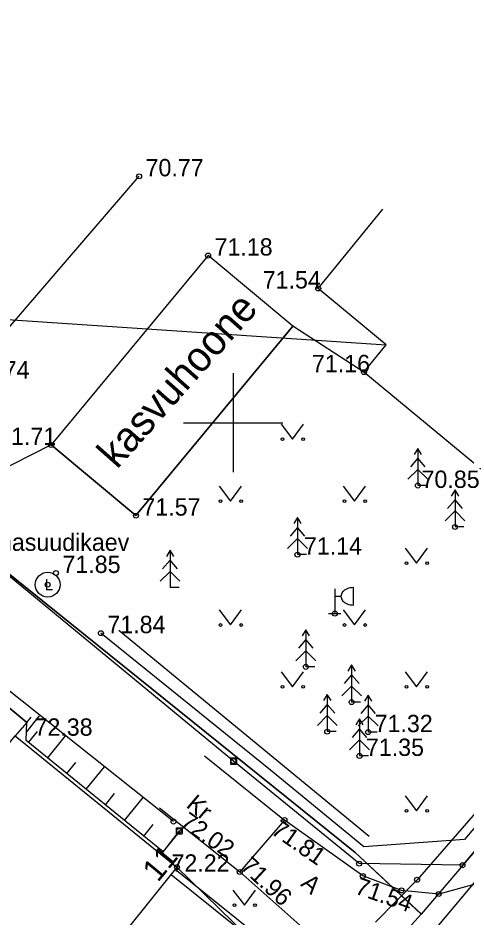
# Model space of a CAD drawing. Extents: x 640152 to 644427, y 6454078 to 6458531.
# Drawn here: x 641141.32 to 641159.39, y 6454580.05 to 6454616.34 of the extents above; entities that cross this region are included whole.
import ezdxf

# ---------------------------------------------------------------- set-up
doc = ezdxf.new("R2010")
doc.units = 0
for name, color, linetype in [('AED', 7, 'Continuous'), ('HALJASTUS', 7, 'Continuous'), ('HOONE', 7, 'Continuous'), ('KAEV', 7, 'Continuous'), ('KORGUS', 7, 'Continuous'), ('KTRASS', 7, 'Continuous'), ('MOOTMPUNKT', 7, 'Continuous'), ('MOOTPIIR', 7, 'Continuous'), ('PIIR', 7, 'Continuous'), ('POST', 7, 'Continuous'), ('PUU', 7, 'Continuous'), ('RAJATIS', 7, 'Continuous'), ('RELJEEF', 7, 'Continuous'), ('SITRASS', 7, 'Continuous'), ('TEE', 7, 'Continuous'), ('VORK', 7, 'Continuous'), ('VTRASS', 7, 'Continuous')]:
    doc.layers.add(name, color=color, linetype=linetype)

msp = doc.modelspace()

# ---------------------------------------------------------------- linework, layer by layer
at = {"layer": 'AED'}
for p, q in [((641155.477, 6454583.297), (641145.394, 6454591.617)), ((641149.885, 6454586.469), (641149.885, 6454586.219)), ((641149.885, 6454586.469), (641150.135, 6454586.469)), ((641149.885, 6454586.219), (641150.135, 6454586.219)), ((641150.135, 6454586.469), (641150.135, 6454586.219)), ((641147.698, 6454583.653), (641147.698, 6454583.403)), ((641147.698, 6454583.653), (641147.948, 6454583.653)), ((641147.948, 6454583.653), (641147.948, 6454583.403)), ((641147.698, 6454583.403), (641147.948, 6454583.403))]:
    msp.add_line(p, q, dxfattribs=at)
for points in [[(641172.633, 6454597.856), (641168.91, 6454593.525), (641164.838, 6454588.692), (641159.247, 6454582.139), (641155.078, 6454582.203), (641150.01, 6454586.344), (641136.093, 6454597.822)], [(641147.823, 6454583.528), (641147.091, 6454582.585)], [(641147.494, 6454581.767), (641154.257, 6454576.333), (641154.467, 6454576.491), (641147.653, 6454581.966)]]:
    msp.add_lwpolyline(points, dxfattribs=at)
at = {"layer": 'HALJASTUS'}
for p, q in [((641151.93, 6454599.944), (641152.393, 6454599.337)), ((641152.393, 6454599.337), (641152.839, 6454599.944)), ((641149.43, 6454597.444), (641149.893, 6454596.837)), ((641149.893, 6454596.837), (641150.339, 6454597.444)), ((641154.43, 6454597.444), (641154.893, 6454596.837)), ((641154.893, 6454596.837), (641155.339, 6454597.444)), ((641156.93, 6454594.944), (641157.393, 6454594.337)), ((641157.393, 6454594.337), (641157.839, 6454594.944)), ((641149.43, 6454592.444), (641149.893, 6454591.837)), ((641149.893, 6454591.837), (641150.339, 6454592.444)), ((641154.43, 6454592.444), (641154.893, 6454591.837)), ((641154.893, 6454591.837), (641155.339, 6454592.444)), ((641151.93, 6454589.944), (641152.393, 6454589.337)), ((641152.393, 6454589.337), (641152.839, 6454589.944)), ((641156.93, 6454589.944), (641157.393, 6454589.337)), ((641157.393, 6454589.337), (641157.839, 6454589.944)), ((641156.93, 6454584.944), (641157.393, 6454584.337)), ((641157.393, 6454584.337), (641157.839, 6454584.944)), ((641149.988, 6454581.136), (641150.451, 6454580.53)), ((641150.451, 6454580.53), (641150.897, 6454581.136))]:
    msp.add_line(p, q, dxfattribs=at)
for points in [[(641139.183, 6454601.787), (641146.206, 6454609.949)], [(641172.217, 6454598.409), (641159.33, 6454583.176), (641155.269, 6454582.884), (641151.499, 6454585.983), (641144.666, 6454591.507)]]:
    msp.add_lwpolyline(points, dxfattribs=at)
for centre in [(641151.992, 6454599.337), (641152.821, 6454599.337), (641149.492, 6454596.837), (641150.321, 6454596.837), (641154.492, 6454596.837), (641155.321, 6454596.837), (641156.992, 6454594.337), (641157.821, 6454594.337), (641149.492, 6454591.837), (641150.321, 6454591.837), (641154.492, 6454591.837), (641155.321, 6454591.837), (641151.992, 6454589.337), (641152.821, 6454589.337), (641156.992, 6454589.337), (641157.821, 6454589.337), (641156.992, 6454584.337), (641157.821, 6454584.337), (641150.05, 6454580.53), (641150.879, 6454580.53)]:
    msp.add_circle(centre, 0.055, dxfattribs=at)
at = {"layer": 'HOONE'}
for points in [[(641165.958, 6454610.14), (641168.782, 6454607.85), (641165.018, 6454603.207), (641164.8, 6454603.384), (641160.319, 6454597.857), (641155.273, 6454602.042), (641156.169, 6454603.147), (641153.428, 6454605.42), (641156.029, 6454608.628)], [(641141.207, 6454587.367), (641147.732, 6454582.064), (641143.698, 6454577.029), (641142.178, 6454578.246), (641136.758, 6454571.481), (641128.238, 6454578.492), (641130.965, 6454581.805), (641130.244, 6454582.391), (641133.279, 6454586.05), (641137.409, 6454582.694), (641141.207, 6454587.367)]]:
    msp.add_lwpolyline(points, dxfattribs=at)
at = {"layer": 'KAEV'}
msp.add_circle((641142.517, 6454593.464), 0.5, dxfattribs=at)
at = {"layer": 'KORGUS'}
for centre in [(641146.206, 6454609.949), (641148.987, 6454606.749), (641153.428, 6454605.42), (641155.273, 6454602.042), (641142.654, 6454599.103), (641146.078, 6454596.252), (641152.591, 6454594.678), (641142.854, 6454593.937), (641142.854, 6454593.937), (641155.444, 6454587.511), (641155.092, 6454586.552), (641147.596, 6454583.903), (641152.066, 6454583.965), (641147.732, 6454582.064), (641150.263, 6454581.868), (641155.224, 6454581.706)]:
    msp.add_circle(centre, 0.1, dxfattribs=at)
at = {"layer": 'KTRASS'}
msp.add_line((641172.71, 6454596.957), (641152.86, 6454573.249), dxfattribs=at)
at = {"layer": 'MOOTMPUNKT'}
for centre in [(641157.447, 6454597.467), (641158.946, 6454595.793), (641142.517, 6454593.464), (641154.096, 6454592.297), (641144.666, 6454591.507), (641152.93, 6454590.147), (641154.776, 6454588.723), (641153.794, 6454587.533), (641150.01, 6454586.344), (641147.823, 6454583.528), (641155.078, 6454582.203), (641159.247, 6454582.139), (641157.415, 6454581.554), (641156.788, 6454581.123), (641158.287, 6454580.978)]:
    msp.add_circle(centre, 0.1, dxfattribs=at)
at = {"layer": 'MOOTPIIR'}
msp.add_lwpolyline([(641259.851, 6454704.601), (641221.462, 6454659.501), (641201.182, 6454633.281), (641164.032, 6454592.119), (641160.319, 6454597.857), (641155.273, 6454602.042), (641152.41, 6454603.898), (641146.078, 6454596.252), (641142.654, 6454599.103), (641126.967, 6454591.13), (641137.409, 6454582.694), (641141.207, 6454587.367), (641147.732, 6454582.064), (641151.734, 6454578.147)], dxfattribs=at)
at = {"layer": 'PIIR'}
for points in [[(641141.83, 6454635.49), (641105.19, 6454649.18), (641096.45, 6454630.74), (641120.93, 6454610.02), (641154.92, 6454582.65), (641157.59, 6454580.16), (641182.59, 6454609.55), (641178.88, 6454612.03), (641145.09, 6454639.46)], [(641120.93, 6454610.02), (641096.45, 6454630.74), (641081.25, 6454594.37), (641098.42, 6454582.6), (641106.8, 6454577.15), (641136.7, 6454557.06), (641157.58, 6454580.16), (641154.92, 6454582.65)]]:
    msp.add_lwpolyline(points, close=True, dxfattribs=at)
at = {"layer": 'POST'}
for p, q in [((641154.096, 6454593.297), (641154.096, 6454592.297)), ((641154.846, 6454592.644), (641154.846, 6454593.344)), ((641154.346, 6454592.994), (641154.096, 6454592.994)), ((641153.846, 6454592.297), (641154.346, 6454592.297))]:
    msp.add_line(p, q, dxfattribs=at)
msp.add_ellipse((641154.846, 6454592.994), major_axis=(0.5, 0), ratio=0.7, start_param=1.570796, end_param=4.712389, dxfattribs=at)
at = {"layer": 'PUU'}
for p, q in [((641157.447, 6454598.967), (641157.297, 6454598.717)), ((641157.597, 6454598.717), (641157.447, 6454598.967)), ((641157.447, 6454598.967), (641157.447, 6454597.467)), ((641157.447, 6454598.567), (641157.147, 6454598.217)), ((641157.747, 6454598.217), (641157.447, 6454598.567)), ((641157.447, 6454598.117), (641157.047, 6454597.717)), ((641157.847, 6454597.717), (641157.447, 6454598.117)), ((641157.807, 6454597.467), (641157.447, 6454597.467)), ((641158.946, 6454597.293), (641158.796, 6454597.043)), ((641159.096, 6454597.043), (641158.946, 6454597.293)), ((641158.946, 6454597.293), (641158.946, 6454595.793)), ((641158.946, 6454596.893), (641158.646, 6454596.543)), ((641159.246, 6454596.543), (641158.946, 6454596.893)), ((641158.946, 6454596.443), (641158.546, 6454596.043)), ((641159.346, 6454596.043), (641158.946, 6454596.443)), ((641152.591, 6454596.178), (641152.441, 6454595.928)), ((641152.741, 6454595.928), (641152.591, 6454596.178)), ((641152.591, 6454596.178), (641152.591, 6454594.678)), ((641152.591, 6454595.778), (641152.291, 6454595.428)), ((641152.891, 6454595.428), (641152.591, 6454595.778)), ((641159.306, 6454595.793), (641158.946, 6454595.793)), ((641152.591, 6454595.328), (641152.191, 6454594.928)), ((641152.991, 6454594.928), (641152.591, 6454595.328)), ((641147.454, 6454594.851), (641147.304, 6454594.601)), ((641147.604, 6454594.601), (641147.454, 6454594.851)), ((641147.454, 6454594.851), (641147.454, 6454593.351)), ((641152.951, 6454594.678), (641152.591, 6454594.678)), ((641147.454, 6454594.451), (641147.154, 6454594.101)), ((641147.754, 6454594.101), (641147.454, 6454594.451)), ((641147.454, 6454594.001), (641147.054, 6454593.601)), ((641147.854, 6454593.601), (641147.454, 6454594.001)), ((641147.814, 6454593.351), (641147.454, 6454593.351)), ((641152.93, 6454591.647), (641152.78, 6454591.397)), ((641153.08, 6454591.397), (641152.93, 6454591.647)), ((641152.93, 6454591.647), (641152.93, 6454590.147)), ((641152.93, 6454591.247), (641152.63, 6454590.897)), ((641153.23, 6454590.897), (641152.93, 6454591.247)), ((641152.93, 6454590.797), (641152.53, 6454590.397)), ((641153.33, 6454590.397), (641152.93, 6454590.797)), ((641153.29, 6454590.147), (641152.93, 6454590.147)), ((641154.776, 6454590.223), (641154.626, 6454589.973)), ((641154.926, 6454589.973), (641154.776, 6454590.223)), ((641154.776, 6454590.223), (641154.776, 6454588.723)), ((641154.776, 6454589.823), (641154.476, 6454589.473)), ((641155.076, 6454589.473), (641154.776, 6454589.823)), ((641154.776, 6454589.373), (641154.376, 6454588.973)), ((641155.176, 6454588.973), (641154.776, 6454589.373)), ((641153.794, 6454589.033), (641153.644, 6454588.783)), ((641153.944, 6454588.783), (641153.794, 6454589.033)), ((641153.794, 6454589.033), (641153.794, 6454587.533)), ((641155.136, 6454588.723), (641154.776, 6454588.723)), ((641155.444, 6454589.011), (641155.294, 6454588.761)), ((641155.594, 6454588.761), (641155.444, 6454589.011)), ((641155.444, 6454589.011), (641155.444, 6454587.511)), ((641153.794, 6454588.633), (641153.494, 6454588.283)), ((641154.094, 6454588.283), (641153.794, 6454588.633)), ((641155.444, 6454588.611), (641155.144, 6454588.261)), ((641155.744, 6454588.261), (641155.444, 6454588.611)), ((641153.794, 6454588.183), (641153.394, 6454587.783)), ((641154.194, 6454587.783), (641153.794, 6454588.183)), ((641155.092, 6454588.052), (641154.942, 6454587.802)), ((641155.444, 6454588.161), (641155.044, 6454587.761)), ((641155.242, 6454587.802), (641155.092, 6454588.052)), ((641155.092, 6454588.052), (641155.092, 6454586.552)), ((641155.844, 6454587.761), (641155.444, 6454588.161)), ((641155.092, 6454587.652), (641154.792, 6454587.302)), ((641155.392, 6454587.302), (641155.092, 6454587.652)), ((641154.154, 6454587.533), (641153.794, 6454587.533)), ((641155.804, 6454587.511), (641155.444, 6454587.511)), ((641155.092, 6454587.202), (641154.692, 6454586.802)), ((641155.492, 6454586.802), (641155.092, 6454587.202)), ((641155.452, 6454586.552), (641155.092, 6454586.552))]:
    msp.add_line(p, q, dxfattribs=at)
at = {"layer": 'RAJATIS'}
msp.add_lwpolyline([(641148.987, 6454606.749), (641142.654, 6454599.103), (641146.078, 6454596.252), (641152.41, 6454603.898), (641148.987, 6454606.749)], dxfattribs=at)
at = {"layer": 'RELJEEF'}
for p, q in [((641141.66, 6454587.509), (641142.193, 6454588.177)), ((641141.671, 6454587.905), (641141.847, 6454588.117)), ((641141.742, 6454587.099), (641142.101, 6454587.541)), ((641142.518, 6454586.469), (641143.243, 6454587.361)), ((641143.294, 6454585.838), (641143.66, 6454586.289)), ((641144.07, 6454585.207), (641144.809, 6454586.117)), ((641144.846, 6454584.577), (641145.219, 6454585.036)), ((641145.622, 6454583.946), (641146.375, 6454584.873)), ((641146.398, 6454583.316), (641146.778, 6454583.783)), ((641147.174, 6454582.685), (641147.941, 6454583.629))]:
    msp.add_line(p, q, dxfattribs=at)
for points in [[(641147.596, 6454583.903), (641137.604, 6454591.841), (641133.92, 6454587.439)], [(641147.174, 6454582.685), (641141.651, 6454587.173), (641141.671, 6454587.905), (641140.307, 6454589.036), (641137.853, 6454590.725), (641134.699, 6454586.867)]]:
    msp.add_lwpolyline(points, dxfattribs=at)
at = {"layer": 'SITRASS'}
msp.add_lwpolyline([(641160.849, 6454664.78), (641149.558, 6454650.063), (641147.143, 6454647.488), (641143.371, 6454642.809), (641142.014, 6454641.274), (641141.387, 6454640.233), (641141.531, 6454639.167), (641144.354, 6454636.922), (641157.581, 6454627.076), (641169.972, 6454617.28), (641174.281, 6454613.408), (641179.73, 6454608.221), (641179.632, 6454607.426), (641175.48, 6454602.163), (641172.874, 6454599.331), (641157.415, 6454581.554), (641155.734, 6454579.838)], dxfattribs=at)
at = {"layer": 'TEE'}
for p, q in [((641148.837, 6454586.552), (641152.066, 6454583.965)), ((641147.034, 6454584.455), (641150.263, 6454581.868))]:
    msp.add_line(p, q, dxfattribs=at)
for points in [[(641204.6, 6454629.576), (641201.333, 6454625.93), (641196.34, 6454620.356), (641188.199, 6454611.159), (641181.835, 6454605.114), (641178.742, 6454602.176), (641177.885, 6454602.092), (641176.724, 6454601.753), (641175.932, 6454601.964), (641173.433, 6454598.816), (641173.785, 6454598.008), (641173.748, 6454596.455), (641170.69, 6454592.95), (641162.349, 6454583.23), (641161.27, 6454582.248), (641159.903, 6454581.416), (641158.287, 6454580.978), (641156.788, 6454581.123), (641155.224, 6454581.706), (641152.066, 6454583.965), (641150.263, 6454581.868), (641154.138, 6454578.435)], [(641132.997, 6454586.273), (641133.92, 6454587.439), (641134.699, 6454586.867), (641136.667, 6454585.018), (641140.307, 6454589.036), (641141.671, 6454587.905), (641141.207, 6454587.367)]]:
    msp.add_lwpolyline(points, dxfattribs=at)
at = {"layer": 'VORK'}
for p, q in [((641150, 6454602), (641150, 6454598)), ((641148, 6454600), (641152, 6454600))]:
    msp.add_line(p, q, dxfattribs=at)
at = {"layer": 'VTRASS'}
msp.add_line((641118.779, 6454605.651), (641156.169, 6454603.147), dxfattribs=at)

# ---------------------------------------------------------------- texts
at = {"layer": 'HOONE'}
msp.add_text('11', height=0.9, rotation=50.4251, dxfattribs=at).set_placement((641146.963, 6454581.424))
at = {"layer": 'KAEV'}
for s, height, p in [('masuudikaev', 0.7, (641140.294, 6454594.829)), ('L', 0.45, (641142.404, 6454593.239))]:
    msp.add_text(s, height=height, dxfattribs=at).set_placement(p)
at = {"layer": 'KORGUS'}
for s, p in [(' 70.77', (641146.206, 6454609.949)), (' 71.18', (641148.987, 6454606.749)), (' 71.54', (641150.929, 6454605.42)), (' 71.74', (641139.183, 6454601.787)), (' 71.16', (641152.916, 6454602.042)), (' 71.71', (641140.26, 6454599.103)), (' 70.85', (641157.336, 6454597.37)), (' 71.57', (641146.078, 6454596.252)), (' 71.14', (641152.591, 6454594.678)), (' 71.85', (641142.854, 6454593.937)), (' 71.84', (641144.666, 6454591.507)), ('   72.38', (641141.207, 6454587.367)), (' 71.32', (641155.444, 6454587.511)), (' 71.35', (641155.092, 6454586.552)), (' 72.22', (641147.251, 6454581.878))]:
    msp.add_text(s, height=0.7, dxfattribs=at).set_placement(p)
for s, rotation, p in [(' 72.02', 325.0157, (641147.596, 6454583.903)), (' 71.81', 325.1513, (641151.275, 6454583.586)), (' 71.96', 317.2122, (641150.058, 6454582.21)), (' 71.54', 340.6523, (641154.623, 6454581.094))]:
    msp.add_text(s, height=0.7, rotation=rotation, dxfattribs=at).set_placement(p)
at = {"layer": 'RAJATIS'}
msp.add_text('kasvuhoone', height=1.2, rotation=48.4275, dxfattribs=at).set_placement((641145.312, 6454598.098))
at = {"layer": 'TEE'}
for s, rotation, p in [('Kr', 319.9474, (641148.066, 6454584.515)), ('A', 318.5703, (641152.685, 6454581.339))]:
    msp.add_text(s, height=0.7, rotation=rotation, dxfattribs=at).set_placement(p)

doc.saveas('drawing.dxf')
